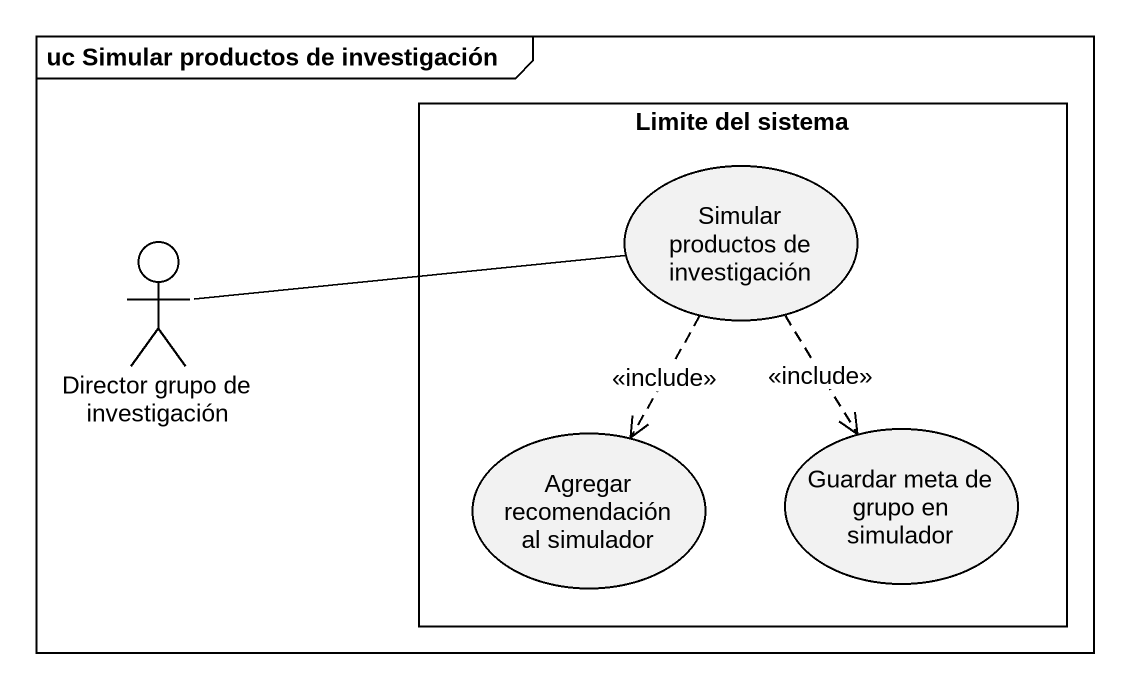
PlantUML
@startuml
mainframe uc Simular productos de investigación
rectangle "Limite del sistema" as Limite_del_sistema {
  usecase "Simular productos de investigación" as Simular_productos_de
  usecase "Agregar recomendación al simulador" as Agregar_recomendación_al
  usecase "Guardar meta de grupo en simulador" as Guardar_meta_de_grupo_en
}
actor "Director grupo de investigación" as Director_grupo_de
Simular_productos_de ..> Agregar_recomendación_al : <<include>>
Simular_productos_de ..> Guardar_meta_de_grupo_en : <<include>>
Director_grupo_de -right- Simular_productos_de
@enduml
